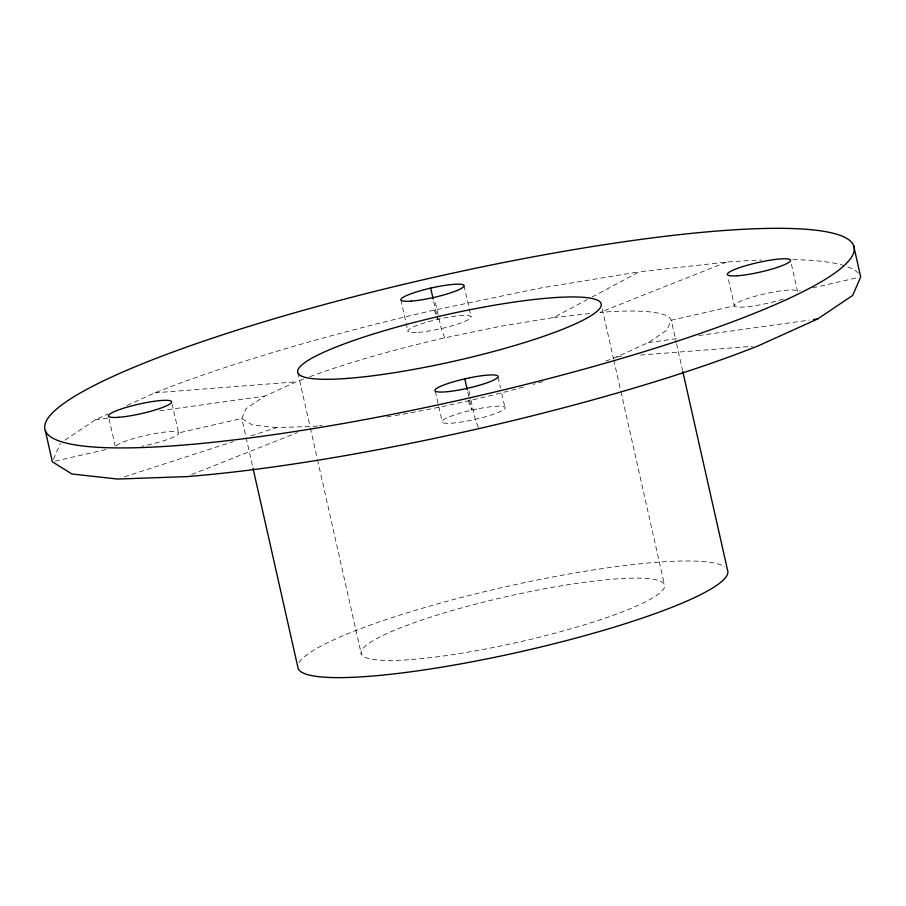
<?xml version="1.0" encoding="UTF-8"?>
<svg xmlns="http://www.w3.org/2000/svg" width="906" height="906" viewBox="0 0 906 906"><rect width="100%" height="100%" fill="white"/><g stroke="black" fill="none" stroke-linecap="round" stroke-linejoin="round"><path stroke-width="0.68" stroke-dasharray="4.53 3.4" d="M53.409 459.331L60.351 443.306M65.017 440.169L95.357 419.772L108.041 414.031M303.521 379.025A220.317 33.329 -12.7 0 0 296.33 381.811L264.654 396.137L246.058 408.64L241.8 418.459L253.001 468.175M605.763 361.109A220.317 33.329 -12.7 0 0 616.714 356.907L648.39 342.581L666.986 330.078L671.244 320.26L734.392 305.809L727.971 277.281M309.841 376.658A220.317 33.329 -12.7 0 1 444.699 337.87L500.667 326.239L553.634 317.542L587.167 299.648M592.139 296.998L639.33 271.811L726.578 262.083A414.699 62.729 -12.7 0 1 761.493 260.022M127.078 405.435L154.983 392.808A414.699 62.729 -12.7 0 1 434.257 310.09L539.625 288.187L639.33 271.811M191.687 474.551L297.395 432.57M726.578 262.083L599.987 312.366A220.317 33.329 -12.7 0 1 671.244 320.26L676.216 342.343M124.349 476.862L233.397 441.573M250.905 435.911L276.477 427.632L313.057 426.341A220.317 33.329 -12.7 0 0 318.165 425.922M55.085 461.165L105.889 449.546M783.26 298.991A32.401 4.904 -12.7 0 1 736.895 306.964A32.401 4.904 -12.7 0 1 758.775 295.288A32.401 4.904 -12.7 0 1 797.552 291.37L800.292 290.747M812.648 287.915L857.959 277.553M95.357 419.772L107.95 418.017M159.716 410.792L264.654 396.137M648.39 342.581L679.172 338.278M698.753 335.548L809.285 320.112M553.634 317.542L591.561 313.306M154.983 392.808L296.33 381.811M616.714 356.907L622.309 356.466M640.508 355.05L752.456 346.341M276.477 427.632L252.174 424.937L241.8 418.459L178.652 432.909L172.219 404.382M434.257 310.09L437.734 319.354L433.453 300.328M444.699 337.87L441.222 328.606L434.789 300.09M468.345 400.848L471.833 410.146L467.553 391.132M478.345 427.462L475.288 419.331L471.007 400.316M791.425 264.201L797.552 291.37M676.533 343.725L682.445 369.965M602.286 308.969L613.475 358.583M613.781 359.965L620.621 390.293M620.927 391.664L664.415 584.63M498.074 377.202L500.52 388.074M501.743 393.498L504.801 407.088M464.008 285.515L471.052 316.76M468.855 390.803L470.701 398.957M435.288 391.143L442.321 422.389M400.86 299.954L407.904 331.2M297.915 372.774L310.022 426.533M310.339 427.915L317.168 458.232M317.485 459.614L361.279 653.962M109.06 418.821L115.187 445.99M793.056 259.626A414.699 62.729 -12.7 0 1 858.571 273.465M542.853 381.641A220.317 33.329 -12.7 0 1 533.238 384.382M523.521 387.066A220.317 33.329 -12.7 0 1 392.343 416.058M390.928 416.296A220.317 33.329 -12.7 0 1 386.681 417.009M322.117 425.571A220.317 33.329 -12.7 0 1 319.478 425.809M299.071 662.614A220.317 33.329 -12.7 0 1 506.126 586.658A220.317 33.329 -12.7 0 1 724.743 566.873M116.115 445.899A32.401 4.904 -12.7 0 1 153.114 433.872A32.401 4.904 -12.7 0 1 178.199 434.167A32.401 4.904 -12.7 0 1 141.925 446.216M476.896 409.014L468.651 410.86A32.401 4.904 -12.7 0 0 441.947 421.822A32.401 4.904 -12.7 0 0 470.225 420.463L478.481 418.617A32.401 4.904 -12.7 0 0 505.174 407.655A32.401 4.904 -12.7 0 0 476.896 409.014M418.379 332.355A32.401 4.904 -12.7 0 0 470.429 318.199A32.401 4.904 -12.7 0 0 429.625 321.381A32.401 4.904 -12.7 0 0 418.379 332.355M411.573 659.523A155.515 23.522 -12.7 0 0 661.414 591.573A155.515 23.522 -12.7 0 0 465.559 606.805A155.515 23.522 -12.7 0 0 411.573 659.523"/><path stroke-width="1.36" d="M45.3 430.554L52.344 461.788L71.88 473.985L117.621 479.048L186.466 476.624A414.699 62.729 -12.7 0 0 758.062 345.911L817.676 318.946L852.693 295.413L860.7 276.93L853.656 245.685M813.486 319.535L817.676 318.946M682.75 371.347L727.563 570.191A220.317 33.329 -12.7 0 1 524.676 650.791A220.317 33.329 -12.7 0 1 298.131 668.402L253.001 468.175M464.801 378.901L467.247 389.773M430.701 288.108L433.147 298.969M469.863 377.768L461.607 379.614A32.401 4.904 -12.7 0 0 434.903 390.577A32.401 4.904 -12.7 0 0 463.181 389.218L471.437 387.372A32.401 4.904 -12.7 0 0 498.141 376.42A32.401 4.904 -12.7 0 0 469.863 377.768M179.422 445.39A414.699 62.729 -12.7 0 0 845.649 264.178A414.699 62.729 -12.7 0 0 323.374 304.79A414.699 62.729 -12.7 0 0 179.422 445.39M118.935 417.27A32.401 4.904 -12.7 0 0 170.985 403.113A32.401 4.904 -12.7 0 0 130.181 406.284A32.401 4.904 -12.7 0 0 118.935 417.27M411.335 301.12A32.401 4.904 -12.7 0 0 463.385 286.964A32.401 4.904 -12.7 0 0 422.581 290.135A32.401 4.904 -12.7 0 0 411.335 301.12M348.21 378.346A155.515 23.522 -12.7 0 0 598.039 310.384A155.515 23.522 -12.7 0 0 402.185 325.616A155.515 23.522 -12.7 0 0 348.21 378.346M737.835 275.73A32.401 4.904 -12.7 0 0 789.885 261.574A32.401 4.904 -12.7 0 0 749.081 264.745A32.401 4.904 -12.7 0 0 737.835 275.73"/></g></svg>
